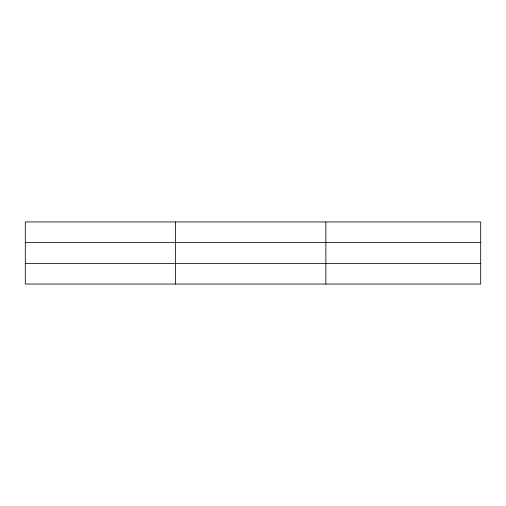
<?xml version="1.0" encoding="UTF-8"?>
<svg xmlns="http://www.w3.org/2000/svg" width="506" height="506" viewBox="0 0 506 506"><rect width="100%" height="100%" fill="white"/><g stroke="black" fill="none" stroke-linecap="round" stroke-linejoin="round"><path stroke-width="0.76" d="M175.582 284.049L175.582 221.951M325.864 284.049L325.864 221.951M480.7 242.444L480.7 221.951L25.3 221.951L25.3 284.049L480.7 284.049L480.7 242.444L25.3 242.444M25.3 263.556L480.7 263.556"/></g></svg>
